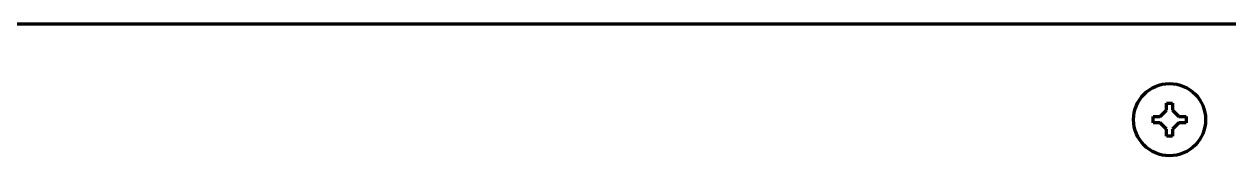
# Model space of a CAD drawing. Header units: inches. Extents: x -2898 to 7248, y 606 to 5598.
# Drawn here: x 3178.7 to 3379.4, y 4783.5 to 4805.4 of the extents above; entities that cross this region are included whole.
import ezdxf

# ---------------------------------------------------------------- set-up
doc = ezdxf.new("R2010")
doc.units = ezdxf.units.IN

msp = doc.modelspace()

# ---------------------------------------------------------------- linework, layer by layer
at = {"linetype": 'Continuous', "lineweight": 70}
for p, q in [((3439.84, 4805.4), (3100.19, 4805.4)), ((3367.99, 4790.05), (3369.05, 4791.11)), ((3369.05, 4791.11), (3369.05, 4792.3)), ((3369.05, 4792.3), (3370.05, 4792.3)), ((3370.05, 4792.3), (3370.05, 4791.11)), ((3370.05, 4791.11), (3371.11, 4790.05)), ((3366.8, 4789.05), (3366.8, 4790.05)), ((3366.8, 4790.05), (3367.99, 4790.05)), ((3367.99, 4789.05), (3366.8, 4789.05)), ((3369.05, 4787.99), (3367.99, 4789.05)), ((3371.11, 4789.05), (3370.05, 4787.99)), ((3371.11, 4790.05), (3372.3, 4790.05)), ((3372.3, 4789.05), (3371.11, 4789.05)), ((3372.3, 4790.05), (3372.3, 4789.05)), ((3369.05, 4786.8), (3369.05, 4787.99)), ((3370.05, 4786.8), (3369.05, 4786.8)), ((3370.05, 4787.99), (3370.05, 4786.8))]:
    msp.add_line(p, q, dxfattribs=at)
msp.add_circle((3369.55, 4789.55), 6, dxfattribs=at)

doc.saveas('drawing.dxf')
